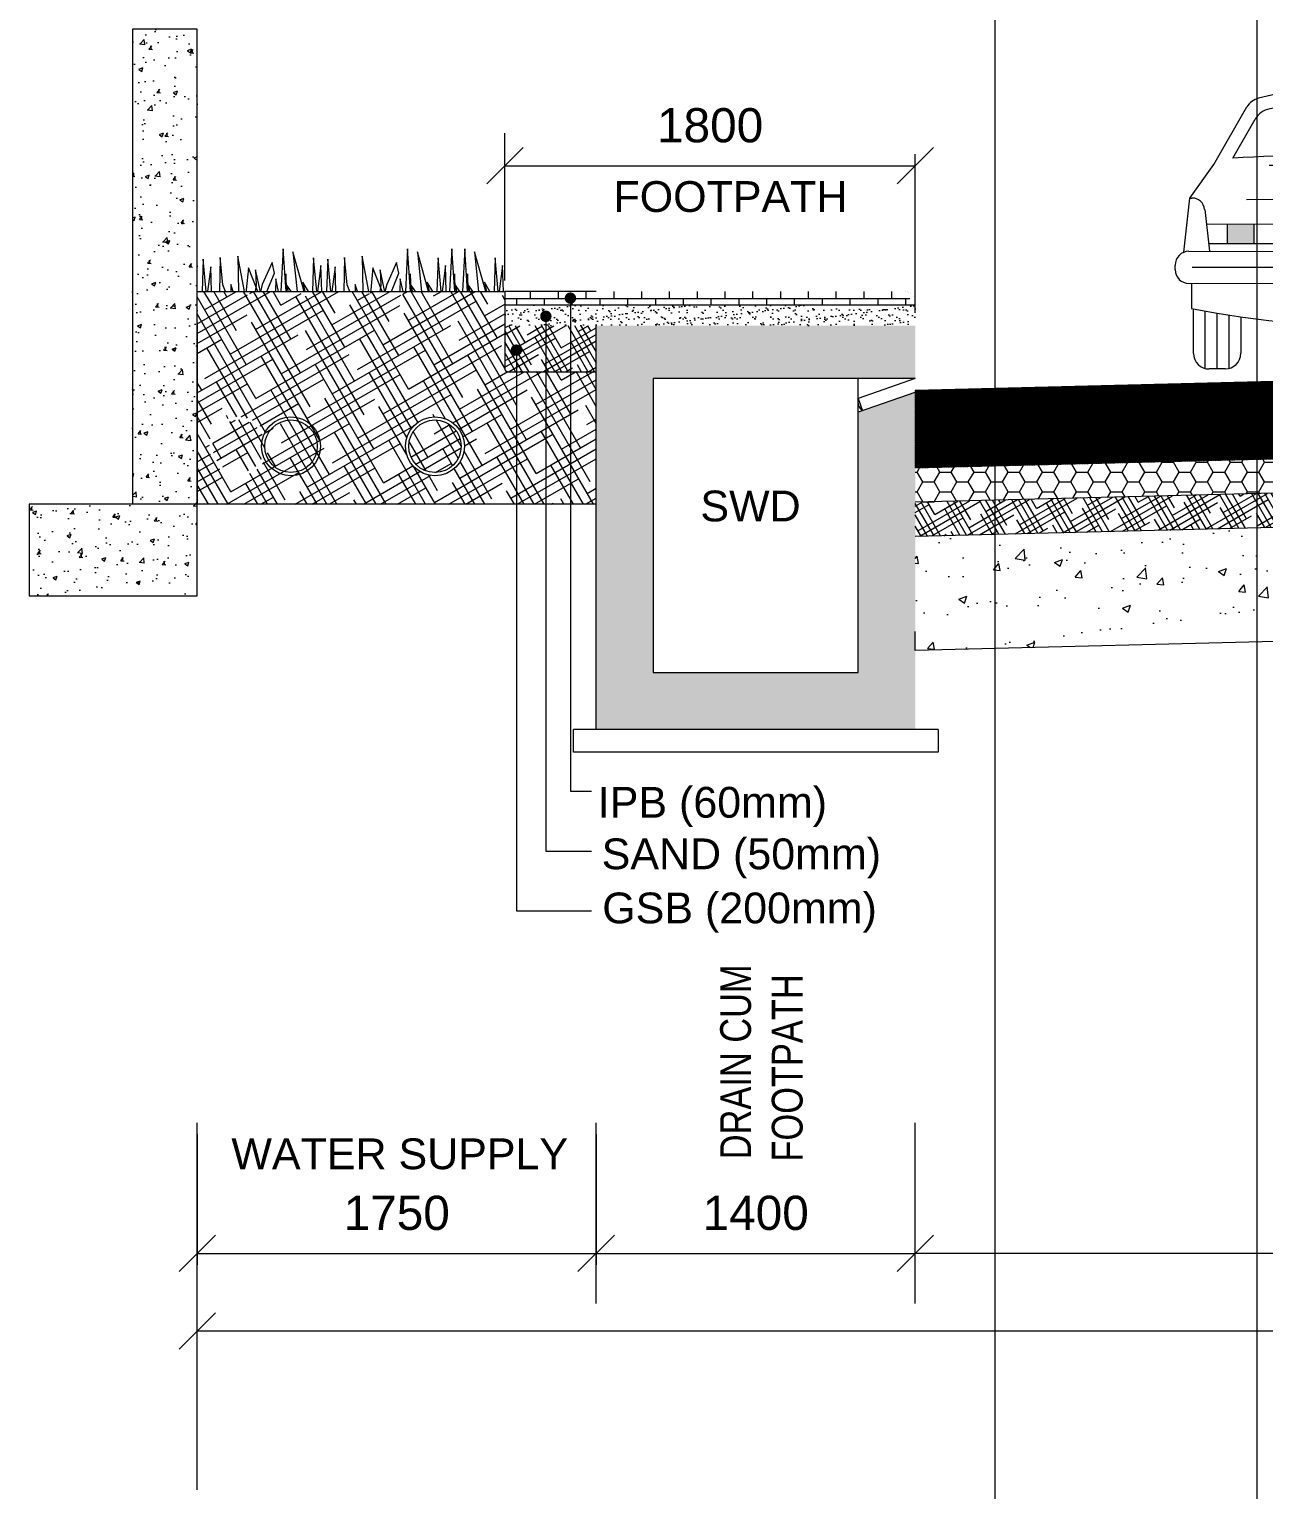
# Model space of a CAD drawing. Header units: inches. Extents: x 1863003 to 1881330, y 133141 to 515800.
# Drawn here: x 1865005 to 1870421, y 283958 to 290366 of the extents above; entities that cross this region are included whole.
import ezdxf

# ---------------------------------------------------------------- set-up
doc = ezdxf.new("R2010")
doc.units = ezdxf.units.IN
doc.header["$MEASUREMENT"] = 0
doc.layers.get('0').update_dxf_attribs({"color": 4, "linetype": 'ELEC_LINE', "lineweight": 13})
doc.layers.get('Defpoints').update_dxf_attribs({"lineweight": 13})
for name, color, linetype, lineweight in [('DIM', 7, 'Continuous', 13), ('DIMEN', 7, 'Continuous', 13), ('HATCH', 252, 'Continuous', 13)]:
    doc.layers.add(name, color=color, linetype=linetype, lineweight=lineweight)
doc.styles.add('ARIAL', font='arial.ttf')
doc.styles.get("Standard").update_dxf_attribs({"font": 'romans.shx'})
doc.linetypes.add('ELEC_LINE', pattern='A,12.7,-5.08,["EL",Standard,S=2.54,R=0,X=-2.54,Y=-1.27],-5.08', length=22.86)
doc.dimstyles.get("Standard").update_dxf_attribs({"dimtxt": 180, "dimasz": 160, "dimexe": 50, "dimexo": 50, "dimgap": 100, "dimtad": 1, "dimdec": 0, "dimzin": 0, "dimdsep": 46, "dimtxsty": 'ARIAL', "dimcen": 0.09, "dimclrd": 256, "dimclre": 256, "dimclrt": 256, "dimadec": 0, "dimazin": 0, "dimtm": 1e-09, "dimtfac": 1, "dimtdec": 0, "dimtofl": 0, "dimtmove": 0, "dimatfit": 3, "dimfxl": 0, "dimtolj": 1, "dimtzin": 0, "dimlwd": 9, "dimlwe": -1, "dimarcsym": 0})

# ---------------------------------------------------------------- blocks, each defined once
blk = doc.blocks.new('ca')
at = {"color": 8}
for p, q in [((-28.87, 25.62), (-23.64, 34.63)), ((28.87, 25.62), (23.64, 34.63)), ((-25.85, 26.63), (-22.36, 32.7)), ((25.85, 26.63), (22.36, 32.7)), ((-32.64, 20.39), (-28.87, 25.62)), ((-11.87, 25.46), (-20.19, 25.46)), ((-11.87, 25.46), (-13.81, 12.06)), ((0, 26.33), (-11.87, 25.46)), ((0, 26.33), (11.87, 25.46)), ((0, 21.14), (0, 26.33)), ((11.87, 25.46), (13.81, 12.06)), ((11.87, 25.46), (20.19, 25.46)), ((32.64, 20.39), (28.87, 25.62)), ((0, 21.14), (-10.62, 21.14)), ((0, 21.14), (10.62, 21.14)), ((-33.58, 11.92), (-32.64, 20.39)), ((-32.64, 20.39), (-32.28, 20.39)), ((-30.3, 18.62), (-29.57, 12.06)), ((-12.64, 20.11), (-23.75, 20.11)), ((0, 19.41), (0, 12.06)), ((12.64, 20.11), (23.75, 20.11)), ((30.3, 18.62), (29.57, 12.06)), ((32.64, 20.39), (32.28, 20.39)), ((33.58, 11.92), (32.64, 20.39)), ((-30.05, 16.33), (0, 16.33)), ((-26.76, 13.26), (-26.76, 16.33)), ((-22.56, 13.26), (-22.56, 16.33)), ((-17.19, 13.26), (-17.19, 16.33)), ((30.05, 16.33), (0, 16.33)), ((17.19, 13.26), (17.19, 16.33)), ((22.56, 13.26), (22.56, 16.33)), ((26.76, 13.26), (26.76, 16.33)), ((-32.79, 12.06), (0, 12.06)), ((-29.71, 13.26), (0, 13.26)), ((29.71, 13.26), (0, 13.26)), ((32.79, 12.06), (0, 12.06)), ((-34.95, 9.21), (-34.95, 9.91)), ((-32.26, 9.56), (0, 9.56)), ((32.26, 9.56), (0, 9.56)), ((34.95, 9.21), (34.95, 9.91)), ((-32.79, 7.05), (0, 7.05)), ((-32.41, 7.05), (-32.41, 3.13)), ((32.79, 7.05), (0, 7.05)), ((32.41, 7.05), (32.41, 3.13)), ((-6.6, 1.76), (-6.6, 6.69)), ((-6.6, 6.69), (0, 6.69)), ((6.6, 6.69), (0, 6.69)), ((6.6, 1.76), (6.6, 6.69)), ((-32.09, -3.91), (-32.09, 3.06)), ((-30.28, -6.26), (-30.28, 2.73)), ((-28.4, -6.35), (-28.4, 2.4)), ((28.4, -6.35), (28.4, 2.4)), ((30.28, -6.26), (30.28, 2.73)), ((32.09, -3.91), (32.09, 3.06)), ((-26.52, -6.26), (-26.52, 2.09)), ((-24.71, 1.81), (-24.71, -3.91)), ((0, 1.76), (-6.6, 1.76)), ((0, 1.76), (6.6, 1.76)), ((24.71, 1.81), (24.71, -3.91)), ((26.52, -6.26), (26.52, 2.09)), ((-27.15, -6.35), (-29.66, -6.35)), ((27.15, -6.35), (29.66, -6.35))]:
    blk.add_line(p, q, dxfattribs=at)
for centre, radius, start, end in [((0, -51.16), 89.85, 90, 104.0557), ((0, -51.16), 89.85, 75.9443, 90), ((-21.11, 33.15), 2.93, 104.0557, 149.858), ((-19.5, 31.06), 3.3, 100.1965, 150.1888), ((0, -77.34), 113.45, 90, 100.1965), ((0, -77.34), 113.45, 79.8035, 90), ((19.5, 31.06), 3.3, 29.8112, 79.8035), ((21.11, 33.15), 2.93, 30.142, 75.9443), ((0, -444.78), 472.11, 90, 93.1382), ((0, -444.78), 472.11, 86.8618, 90), ((-32.28, 18.4), 1.99, 6.3627, 90), ((32.28, 18.4), 1.99, 90, 173.6373), ((-32.79, 9.91), 2.16, 90, 180), ((32.79, 9.91), 2.16, 0, 90), ((-32.79, 9.21), 2.16, 180, 270), ((32.79, 9.21), 2.16, 270, 0), ((0, 169.59), 169.59, 258.9833, 270), ((0, 169.59), 169.59, 270, 281.0167), ((-29.66, -3.91), 2.44, 180, 270), ((-27.15, -3.91), 2.44, 270, 0), ((27.15, -3.91), 2.44, 180, 270), ((29.66, -3.91), 2.44, 270, 0)]:
    blk.add_arc(centre, radius, start, end, dxfattribs=at)
for points in [[(-22.56, 13.26), (-22.56, 16.33), (-26.76, 13.26), (-26.76, 16.33)], [(22.56, 13.26), (22.56, 16.33), (26.76, 13.26), (26.76, 16.33)]]:
    blk.add_solid(points, dxfattribs=at)
blk = doc.blocks.new('_Oblique')
at = {"color": 0, "linetype": 'ByBlock', "lineweight": -2}
blk.add_line((-0.5, -0.5), (0.5, 0.5), dxfattribs=at)
blk = doc.blocks.new('*D161')
at = {"layer": 'Defpoints', "color": 0, "ltscale": 0.02}
for p in [(1868892.3, 284995.3), (1868892.3, 284995.3), (1875892.3, 284995.3)]:
    blk.add_point(p, dxfattribs=at)
at = {"layer": 'DIMEN', "lineweight": 9, "ltscale": 0.02}
blk.add_line((1875892.3, 284995.3), (1868892.3, 284995.3), dxfattribs=at)
at = {"layer": 'DIMEN', "lineweight": 9, "ltscale": 0.02, "xscale": 160, "yscale": 160, "zscale": 160, "rotation": 180}
blk.add_blockref('_Oblique', (1868892.3, 284995.3), dxfattribs=at)
at = {"layer": 'DIMEN', "lineweight": 9, "ltscale": 0.02, "xscale": 160, "yscale": 160, "zscale": 160}
blk.add_blockref('_Oblique', (1875892.3, 284995.3), dxfattribs=at)
at = {"layer": 'DIMEN', "ltscale": 0.02, "insert": (1872392.3, 285172.9), "char_height": 150, "attachment_point": 5, "style": 'ARIAL'}
blk.add_mtext('\\A1;7.0m CARRIAGEWAY', dxfattribs=at)
blk = doc.blocks.new('*D162')
at = {"layer": 'Defpoints', "color": 0, "ltscale": 0.02}
for p in [(1867492.3, 284995.3), (1868892.3, 284995.3), (1868892.3, 284995.3)]:
    blk.add_point(p, dxfattribs=at)
at = {"layer": 'DIMEN', "lineweight": 9, "ltscale": 0.02}
blk.add_line((1867492.3, 284995.3), (1868892.3, 284995.3), dxfattribs=at)
at = {"layer": 'DIMEN', "lineweight": 9, "ltscale": 0.02, "xscale": 160, "yscale": 160, "zscale": 160, "rotation": 180}
blk.add_blockref('_Oblique', (1867492.3, 284995.3), dxfattribs=at)
at = {"layer": 'DIMEN', "lineweight": 9, "ltscale": 0.02, "xscale": 160, "yscale": 160, "zscale": 160}
blk.add_blockref('_Oblique', (1868892.3, 284995.3), dxfattribs=at)
at = {"layer": 'DIMEN', "ltscale": 0.02, "insert": (1868192.3, 285171.9), "char_height": 150, "attachment_point": 5, "style": 'ARIAL'}
blk.add_mtext('\\A1;1400', dxfattribs=at)
blk = doc.blocks.new('*D163')
at = {"layer": 'Defpoints', "color": 0, "ltscale": 0.02}
for p in [(1879742.3, 284655), (1865742.3, 284477.4), (1879742.3, 284477.4)]:
    blk.add_point(p, dxfattribs=at)
at = {"layer": 'DIMEN', "ltscale": 0.02}
for p, q in [((1865742.3, 284527.4), (1865742.3, 284705)), ((1879742.3, 284527.4), (1879742.3, 284705))]:
    blk.add_line(p, q, dxfattribs=at)
at = {"layer": 'DIMEN', "lineweight": 9, "ltscale": 0.02}
blk.add_line((1865742.3, 284655), (1879742.3, 284655), dxfattribs=at)
at = {"layer": 'DIMEN', "lineweight": 9, "ltscale": 0.02, "xscale": 160, "yscale": 160, "zscale": 160, "rotation": 180}
blk.add_blockref('_Oblique', (1865742.3, 284655), dxfattribs=at)
at = {"layer": 'DIMEN', "lineweight": 9, "ltscale": 0.02, "xscale": 160, "yscale": 160, "zscale": 160}
blk.add_blockref('_Oblique', (1879742.3, 284655), dxfattribs=at)
at = {"layer": 'DIMEN', "ltscale": 0.02, "insert": (1872392.3, 284832.7), "char_height": 150, "attachment_point": 5, "style": 'ARIAL'}
blk.add_mtext('\\A1;14000 ROW', dxfattribs=at)
blk = doc.blocks.new('*D166')
at = {"layer": 'Defpoints', "color": 0, "ltscale": 0.02}
for p in [(1865742.3, 285567.5), (1867492.3, 285567.5), (1867492.3, 284995.3)]:
    blk.add_point(p, dxfattribs=at)
at = {"layer": 'DIMEN', "ltscale": 0.02}
for p, q in [((1865742.3, 285517.5), (1865742.3, 284945.3)), ((1867492.3, 285517.5), (1867492.3, 284945.3))]:
    blk.add_line(p, q, dxfattribs=at)
at = {"layer": 'DIMEN', "lineweight": 9, "ltscale": 0.02}
blk.add_line((1865742.3, 284995.3), (1867492.3, 284995.3), dxfattribs=at)
at = {"layer": 'DIMEN', "lineweight": 9, "ltscale": 0.02, "xscale": 160, "yscale": 160, "zscale": 160, "rotation": 180}
blk.add_blockref('_Oblique', (1865742.3, 284995.3), dxfattribs=at)
at = {"layer": 'DIMEN', "lineweight": 9, "ltscale": 0.02, "xscale": 160, "yscale": 160, "zscale": 160}
blk.add_blockref('_Oblique', (1867492.3, 284995.3), dxfattribs=at)
at = {"layer": 'DIMEN', "ltscale": 0.02, "insert": (1866617.3, 285171.9), "char_height": 150, "attachment_point": 5, "style": 'ARIAL'}
blk.add_mtext('\\A1;1750', dxfattribs=at)
blk = doc.blocks.new('*D328')
at = {"layer": 'Defpoints', "color": 0, "ltscale": 0.02}
for p in [(1868892.3, 289766.9), (1867092.3, 289666.2), (1868892.3, 289666.2)]:
    blk.add_point(p, dxfattribs=at)
at = {"layer": 'DIMEN', "ltscale": 0.02}
for p, q in [((1867092.3, 289716.2), (1867092.3, 289816.9)), ((1868892.3, 289716.2), (1868892.3, 289816.9))]:
    blk.add_line(p, q, dxfattribs=at)
at = {"layer": 'DIMEN', "lineweight": 9, "ltscale": 0.02}
blk.add_line((1867092.3, 289766.9), (1868892.3, 289766.9), dxfattribs=at)
at = {"layer": 'DIMEN', "lineweight": 9, "ltscale": 0.02, "xscale": 160, "yscale": 160, "zscale": 160, "rotation": 180}
blk.add_blockref('_Oblique', (1867092.3, 289766.9), dxfattribs=at)
at = {"layer": 'DIMEN', "lineweight": 9, "ltscale": 0.02, "xscale": 160, "yscale": 160, "zscale": 160}
blk.add_blockref('_Oblique', (1868892.3, 289766.9), dxfattribs=at)
at = {"layer": 'DIMEN', "ltscale": 0.02, "insert": (1867992.3, 289943.5), "char_height": 150, "attachment_point": 5, "style": 'ARIAL'}
blk.add_mtext('\\A1;1800', dxfattribs=at)

msp = doc.modelspace()

# ---------------------------------------------------------------- hatches: boundary and pattern name
at = {"layer": 'DIM', "linetype": 'Continuous'}
h = msp.add_hatch(dxfattribs=at)
h.set_pattern_fill('AR-CONC')
h.set_pattern_definition([(50, (2550, -223248.35), (182.184669, -15.939086), [19.05, -209.55]), (355, (2550, -223248.35), (-35.243421, 191.056845), [15.24, -167.640584]), (100.451445, (2565.18, -223249.68), (146.941247, 175.117752), [16.190009, -178.090245]), (46.1842, (2550, -223197.55), (271.07904, -42.042328), [28.575, -314.325]), (96.635558, (2572.6, -223201.05), (237.404134, 247.426125), [24.285023, -267.13561]), (351.184151, (2550, -223197.55), (237.404134, 247.426125), [22.859967, -251.45973]), (21, (2575.4, -223210.25), (151.614391, -102.265198), [19.05, -209.55]), (326, (2575.4, -223210.25), (61.802028, 184.187966), [15.24, -167.64]), (71.451445, (2588.03, -223218.77), (213.41642, 81.922769), [16.190009, -178.089938]), (37.5, (2550, -223248.35), (3.0886033, 84.5550389), [0, -165.608, 0, -170.18, 0, -168.275]), (7.5, (2550, -223248.35), (66.8196625, 100.180575), [0, -97.028, 0, -161.798, 0, -64.135]), (327.5, (2493.36, -223248.35), (135.5905952, -5.728744), [0, -63.5, 0, -198.12, 0, -262.89]), (317.5, (2467.96, -223248.35), (148.1291814, 25.426491), [0, -82.55, 0, -131.572, 0, -186.69])])
h.paths.add_polyline_path([(1865742.3, 288281.8), (1865004.8, 288281.8), (1865004.8, 287879.4), (1865742.3, 287879.4)])
h.paths.add_polyline_path([(1865742.3, 290365.8), (1865457.8, 290365.8), (1865457.8, 288281.8), (1865742.3, 288281.8)])
at = {"layer": 'DIM', "linetype": 'Continuous', "ltscale": 0.02}
h = msp.add_hatch(dxfattribs=at)
h.set_pattern_fill('HOUND', color=31, scale=600, angle=30, style=0)
h.set_pattern_definition([(30, (0, -223248.348), (111.1538106, 107.47595264), [600, -300]), (120, (0, -223248.348), (42.52404736, -148.6538106), [600, -300])])
h.paths.add_polyline_path([(1866053.9, 288536.2, -1), (1865795.5, 288536.2, -1)], flags=16)
h.paths.add_polyline_path([(1866039.9, 288536.2, -1), (1865809.5, 288536.2, -1)], flags=0)
h.paths.add_polyline_path([(1866914.2, 288536.2, -1), (1866655.7, 288536.2, -1)], flags=16)
h.paths.add_polyline_path([(1866900.2, 288536.2, -1), (1866669.7, 288536.2, -1)], flags=0)
edge = h.paths.add_edge_path()
edge.add_line((1865742.3, 289215.7), (1865742.3, 288281.8))
edge.add_line((1865742.3, 288281.8), (1867492.3, 288281.8))
edge.add_line((1867492.3, 288281.8), (1867492.3, 288864.3))
edge.add_line((1867492.3, 288864.3), (1867102.3, 288864.3))
edge.add_arc((1867102.3, 288874.3), 10, 180, 270, ccw=False)
edge.add_line((1867092.3, 288874.3), (1867092.3, 289073.3))
edge.add_line((1867092.3, 289073.3), (1867092.3, 289215.7))
edge.add_line((1867092.3, 289215.7), (1867015.5, 289215.7))
edge.add_line((1867015.5, 289215.7), (1867015.3, 289212.2))
edge.add_line((1867015.3, 289212.2), (1867014.6, 289215.7))
edge.add_line((1867014.6, 289215.7), (1866986.3, 289215.7))
edge.add_line((1866986.3, 289215.7), (1866985.7, 289197.2))
edge.add_line((1866985.7, 289197.2), (1866960.1, 289215.7))
edge.add_line((1866960.1, 289215.7), (1866906.3, 289215.7))
edge.add_line((1866906.3, 289215.7), (1866907.7, 289212.1))
edge.add_line((1866907.7, 289212.1), (1866896.5, 289215.7))
edge.add_line((1866896.5, 289215.7), (1866781.8, 289215.7))
edge.add_line((1866781.8, 289215.7), (1866777.8, 289187.6))
edge.add_line((1866777.8, 289187.6), (1866768.2, 289215.7))
edge.add_line((1866768.2, 289215.7), (1866740.9, 289215.7))
edge.add_line((1866740.9, 289215.7), (1866741, 289201.6))
edge.add_line((1866741, 289201.6), (1866733.3, 289215.7))
edge.add_line((1866733.3, 289215.7), (1866677.2, 289215.7))
edge.add_line((1866677.2, 289215.7), (1866676.7, 289194.8))
edge.add_line((1866676.7, 289194.8), (1866667.5, 289215.7))
edge.add_line((1866667.5, 289215.7), (1866648.3, 289215.7))
edge.add_line((1866648.3, 289215.7), (1866635.7, 289173.3))
edge.add_line((1866635.7, 289173.3), (1866634.5, 289215.7))
edge.add_line((1866634.5, 289215.7), (1866547.5, 289215.7))
edge.add_line((1866547.5, 289215.7), (1866549, 289208.5))
edge.add_line((1866549, 289208.5), (1866547, 289215.7))
edge.add_line((1866547, 289215.7), (1866500.8, 289215.7))
edge.add_line((1866500.8, 289215.7), (1866502.5, 289199.5))
edge.add_line((1866502.5, 289199.5), (1866491, 289215.7))
edge.add_line((1866491, 289215.7), (1866252.1, 289215.7))
edge.add_line((1866252.1, 289215.7), (1866251.9, 289211.6))
edge.add_line((1866251.9, 289211.6), (1866251, 289215.7))
edge.add_line((1866251, 289215.7), (1866217.3, 289215.7))
edge.add_line((1866217.3, 289215.7), (1866216.6, 289193.7))
edge.add_line((1866216.6, 289193.7), (1866186.1, 289215.7))
edge.add_line((1866186.1, 289215.7), (1866122.1, 289215.7))
edge.add_line((1866122.1, 289215.7), (1866123.7, 289211.5))
edge.add_line((1866123.7, 289211.5), (1866110.4, 289215.7))
edge.add_line((1866110.4, 289215.7), (1865973.9, 289215.7))
edge.add_line((1865973.9, 289215.7), (1865969.1, 289182.3))
edge.add_line((1865969.1, 289182.3), (1865957.7, 289215.7))
edge.add_line((1865957.7, 289215.7), (1865925.2, 289215.7))
edge.add_line((1865925.2, 289215.7), (1865925.2, 289198.9))
edge.add_line((1865925.2, 289198.9), (1865916.1, 289215.7))
edge.add_line((1865916.1, 289215.7), (1865849.3, 289215.7))
edge.add_line((1865849.3, 289215.7), (1865848.8, 289190.8))
edge.add_line((1865848.8, 289190.8), (1865837.8, 289215.7))
edge.add_line((1865837.8, 289215.7), (1865814.9, 289215.7))
edge.add_line((1865814.9, 289215.7), (1865799.9, 289165.3))
edge.add_line((1865799.9, 289165.3), (1865798.5, 289215.7))
edge.add_line((1865798.5, 289215.7), (1865742.3, 289215.7))
at = {"layer": 'DIM', "linetype": 'Continuous'}
h = msp.add_hatch(dxfattribs=at)
h.set_pattern_fill('AR-BRSTD', scale=0.6)
h.set_pattern_definition([(0, (0, -223105.96), (0, 40.64508), []), (90, (0, -223105.96), (-60.96, 40.64508), [40.64508, -40.64508])])
h.paths.add_polyline_path([(1868892.3, 289155.7), (1868842.3, 289215.7), (1867092.3, 289215.7), (1867092.3, 289155.7)])
h = msp.add_hatch(dxfattribs=at)
h.set_pattern_fill('AR-SAND')
h.set_pattern_definition([(37.5, (0, -223105.96), (-1.6000313, 48.9413237), [0, -38.608, 0, -43.18, 0, -41.275]), (7.5, (0, -223105.96), (44.9523283, 71.68251), [0, -20.828, 0, -34.798, 0, -13.335]), (327.5, (-31.24, -223105.96), (79.099237, 0.1437185), [0, -12.7, 0, -45.72, 0, -59.69]), (317.5, (-31.24, -223105.96), (76.3556452, 22.2929323), [0, -6.35, 0, -29.972, 0, -34.29])])
h.paths.add_polyline_path([(1868892.3, 289065.7), (1868892.3, 289155.7), (1867092.3, 289155.7), (1867092.3, 289065.7)])
at = {"layer": 'DIM', "linetype": 'Continuous', "ltscale": 0.02}
h = msp.add_hatch(dxfattribs=at)
h.set_pattern_fill('HOUND', color=130, scale=400, angle=30, style=0)
h.set_pattern_definition([(30, (0, -223107.088), (74.10254038, 71.6506351), [400, -200]), (120, (0, -223107.088), (28.3493649, -99.10254038), [400, -200])])
h.paths.add_polyline_path([(1867492.3, 288864.5), (1867492.3, 289064.5), (1867092.3, 289064.5), (1867092.3, 289035.7), (1867092.3, 288864.5)])
at = {"layer": 'DIM', "linetype": 'Continuous'}
h = msp.add_hatch(dxfattribs=at)
h.set_pattern_fill('AR-CONC', scale=10)
h.set_pattern_definition([(50, (0, 150817.3), (71.7260183, -6.2752135), [7.5, -82.5]), (355, (0, 150817.3), (-13.8751334, 75.2192134), [6, -66]), (100.4514445, (5.98, 150816.78), (57.8508847, 68.943999), [6.3740192, -70.1142112]), (46.1842, (0, 150837.3), (106.724133, -16.551928), [11.25, -123.75]), (96.6356355, (8.89, 150835.92), (93.4661946, 97.41186), [9.561034, -105.171376]), (351.184164, (0, 150837.3), (93.4661945, 97.41186), [9, -99]), (21, (10, 150832.3), (59.6907052, -40.261889), [7.5, -82.5]), (326, (10, 150832.3), (24.3315332, 72.5150045), [6, -66]), (71.4514447, (14.974, 150828.945), (84.0222377, 32.2531153), [6.374019, -70.1142112]), (37.5, (0, 150817.3), (1.21598553, 33.2893854), [0, -65.2, 0, -67, 0, -66.25]), (7.5, (0, 150817.3), (26.30695374, 39.4411712), [0, -38.2, 0, -63.7, 0, -25.25]), (327.5, (-22.3, 150817.3), (53.3822436, -2.25548717), [0, -25, 0, -78, 0, -103.5]), (317.5, (-32.3, 150817.3), (58.3186169, 10.0104982), [0, -32.5, 0, -51.8, 0, -73.5])])
h.paths.add_polyline_path([(1867492.3, 287293.8), (1868892.3, 287293.8), (1868892.3, 288773.3), (1868642.3, 288685.1), (1868642.3, 287543.8), (1867742.3, 287543.8), (1867742.3, 288833.4), (1868892.3, 288833.4), (1868892.3, 289065.7), (1867492.3, 289065.7)])
at = {"layer": 'DIM', "linetype": 'Continuous', "ltscale": 0.02}
h = msp.add_hatch(dxfattribs=at)
h.set_pattern_fill('HONEY', color=31, scale=400, style=0)
h.set_pattern_definition([(0, (0, -223398.348), (75, 43.3012702), [50, -100]), (120, (0, -223398.348), (-75, 43.3012702), [50, -100]), (60, (0, -223398.348), (2e-14, 86.6025404), [-100, 50])])
h.paths.add_polyline_path([(1868892.3, 288440.8), (1872392.3, 288528.3), (1872392.3, 288378.3), (1868892.3, 288290.7)])
h = msp.add_hatch(dxfattribs=at)
h.set_pattern_fill('HOUND', color=130, scale=400, angle=30, style=0)
h.set_pattern_definition([(30, (0, -223398.348), (74.10254038, 71.6506351), [400, -200]), (120, (0, -223398.348), (28.3493649, -99.10254038), [400, -200])])
h.paths.add_polyline_path([(1868892.3, 288290.7), (1872392.3, 288378.3), (1872392.3, 288228.2), (1868892.3, 288140.7)])
h = msp.add_hatch(dxfattribs=at)
h.set_pattern_fill('AR-CONC', scale=50, style=0)
h.set_pattern_definition([(50, (0, -223398.35), (358.63009, -31.376067), [37.5, -412.5]), (355, (0, -223398.35), (-69.37567, 376.09607), [30, -330]), (100.451444, (29.9, -223400.96), (289.254423, 344.719995), [31.870096, -350.571056]), (46.1842, (0, -223298.35), (533.62067, -82.75964), [56.25, -618.75]), (96.635635, (44.47, -223305.24), (467.33097, 487.0593), [47.80517, -525.85688]), (351.184164, (0, -223298.35), (467.33097, 487.0593), [45, -495]), (21, (50, -223323.35), (298.453526, -201.309445), [37.5, -412.5]), (326, (50, -223323.35), (121.657666, 362.57502), [30, -330]), (71.451445, (74.87, -223340.12), (420.11119, 161.265576), [31.870095, -350.571056]), (37.5, (0, -223398.35), (6.079928, 166.446927), [0, -326, 0, -335, 0, -331.25]), (7.5, (0, -223398.35), (131.534769, 197.205856), [0, -191, 0, -318.5, 0, -126.25]), (327.5, (-111.5, -223398.35), (266.911218, -11.277436), [0, -125, 0, -390, 0, -517.5]), (317.5, (-161.5, -223398.35), (291.593085, 50.05249), [0, -162.5, 0, -259, 0, -367.5])])
h.paths.add_polyline_path([(1868892.3, 288140.7), (1872392.3, 288228.2), (1872392.3, 287728.1), (1868892.3, 287640.5)])
at = {"layer": 'HATCH', "linetype": 'Continuous', "ltscale": 0.02}
h = msp.add_hatch(dxfattribs=at)
h.set_pattern_fill('ANSI31', color=141, scale=10)
h.set_pattern_definition([(45, (0, -223398.3478), (-0.8838834765, 0.8838834765), [])])
h.paths.add_polyline_path([(1868892.3, 288773.3), (1868892.3, 288780.9), (1872392.3, 288868.4), (1872392.3, 288528.3), (1868892.3, 288440.8)])

# ---------------------------------------------------------------- linework, layer by layer
at = {"color": 8, "linetype": 'Continuous', "ltscale": 0.02}
for p in [(1869242.3, 502880.9), (1870392.3, 502880.9)]:
    msp.add_xline(p, (0, 1), dxfattribs=at)
at = {"color": 66, "linetype": 'Continuous', "lineweight": 9, "ltscale": 0.25, "flags": 128}
for points in [[(1866131.5, 289215.7), (1866119, 289402.1), (1866109.4, 289215.7)], [(1866211.2, 289215.7), (1866162.1, 289388.7), (1866179.9, 289215.7)], [(1866677.4, 289215.7), (1866665, 289402.1), (1866655.4, 289215.7)], [(1866757.1, 289215.7), (1866708, 289388.7), (1866725.8, 289215.7)], [(1866871.5, 289215.7), (1866859.1, 289402.1), (1866849.5, 289215.7)], [(1866928.3, 289215.7), (1866915.8, 289402.1), (1866906.2, 289215.7)], [(1867008, 289215.7), (1866958.9, 289388.7), (1866976.7, 289215.7)], [(1865781.8, 289215.7), (1865768.7, 289357.3), (1865763.8, 289215.7)], [(1865804.3, 289215.7), (1865801.2, 289323.9), (1865787, 289215.7)], [(1865866.3, 289215.7), (1865854.5, 289244.9), (1865842.8, 289364.6), (1865839.8, 289215.7)], [(1865949.2, 289215.7), (1865920.2, 289370.5), (1865923.2, 289215.7)], [(1866007.3, 289215.7), (1865966.7, 289319.1), (1865957.2, 289221.7), (1865956.9, 289215.7)], [(1866048, 289215.7), (1866080.4, 289294.8), (1866070.5, 289341.6), (1866027.5, 289245.1), (1866018.9, 289213.6), (1865998.2, 289310.4), (1866001.2, 289243.1), (1865996.7, 289215.7)], [(1866266.1, 289215.7), (1866252.5, 289362.6), (1866247.4, 289215.7)], [(1866288.2, 289215.7), (1866285, 289329.1), (1866270.1, 289215.7)], [(1866327.7, 289215.7), (1866314.6, 289357.3), (1866309.7, 289215.7)], [(1866350.2, 289215.7), (1866347.2, 289323.9), (1866332.9, 289215.7)], [(1866412.2, 289215.7), (1866400.4, 289244.9), (1866388.8, 289364.6), (1866385.7, 289215.7)], [(1866495.1, 289215.7), (1866466.1, 289370.5), (1866469.1, 289215.7)], [(1866553.2, 289215.7), (1866512.7, 289319.1), (1866503.1, 289221.7), (1866502.8, 289215.7)], [(1866593.9, 289215.7), (1866626.3, 289294.8), (1866616.4, 289341.6), (1866573.5, 289245.1), (1866564.8, 289213.6), (1866544.1, 289310.4), (1866547.2, 289243.1), (1866542.7, 289215.7)], [(1866812, 289215.7), (1866798.4, 289362.6), (1866793.4, 289215.7)], [(1866834.1, 289215.7), (1866831, 289329.1), (1866816, 289215.7)], [(1867062.9, 289215.7), (1867049.3, 289362.6), (1867044.2, 289215.7)], [(1867085, 289215.7), (1867081.8, 289329.1), (1867066.9, 289215.7)], [(1866099.2, 289215.7), (1866087, 289271.1), (1866085.4, 289215.7)], [(1866129.2, 289249.2), (1866130.7, 289292), (1866132.8, 289215.7)], [(1866229.6, 289215.7), (1866205.4, 289255.7), (1866213.8, 289215.7)], [(1866645.2, 289215.7), (1866632.9, 289271.1), (1866631.3, 289215.7)], [(1866675.1, 289249.2), (1866676.7, 289292), (1866678.7, 289215.7)], [(1866775.5, 289215.7), (1866751.3, 289255.7), (1866759.7, 289215.7)], [(1866869.3, 289249.2), (1866870.8, 289292), (1866872.9, 289215.7)], [(1866926, 289249.2), (1866927.5, 289292), (1866929.6, 289215.7)], [(1867026.4, 289215.7), (1867002.2, 289255.7), (1867010.6, 289215.7)], [(1865899.6, 289215.7), (1865889.4, 289245.7), (1865889.5, 289215.7)], [(1866154.3, 289215.7), (1866135.4, 289242.4), (1866139.3, 289215.7)], [(1866445.5, 289215.7), (1866435.3, 289245.7), (1866435.5, 289215.7)], [(1866700.2, 289215.7), (1866681.3, 289242.4), (1866685.3, 289215.7)], [(1866894.4, 289215.7), (1866875.5, 289242.4), (1866879.4, 289215.7)], [(1866951.1, 289215.7), (1866932.2, 289242.4), (1866936.1, 289215.7)]]:
    msp.add_lwpolyline(points, dxfattribs=at)
at = {"color": 7, "linetype": 'Continuous', "ltscale": 0.02, "const_width": 0.2}
msp.add_lwpolyline([(1867092.3, 289215.7), (1868842.3, 289215.7, -0.414214), (1868892.3, 289165.7), (1868892.3, 287293.8)], format="xyb", dxfattribs=at)
msp.add_lwpolyline([(1868892.3, 289065.7), (1867092.3, 289065.7)], dxfattribs=at)
at = {"color": 7, "linetype": 'Continuous', "ltscale": 0.02}
for points in [[(1867492.3, 287293.8), (1867492.3, 289065.7)], [(1867742.3, 288833.4), (1867742.3, 287543.8), (1868642.3, 287543.8), (1868642.3, 288833.4)], [(1868892.3, 288833.4), (1867742.3, 288833.4)], [(1867392.3, 287193.8), (1867392.3, 287293.8)], [(1868992.3, 287293.8), (1867392.3, 287293.8)], [(1868992.3, 287293.8), (1868992.3, 287193.8)], [(1868992.3, 287193.8), (1867392.3, 287193.8)]]:
    msp.add_lwpolyline(points, dxfattribs=at)
at = {"color": 6, "linetype": 'Continuous', "ltscale": 0.02}
for points in [[(1872392.3, 288868.4), (1868892.3, 288780.9)], [(1872392.3, 288528.3), (1868892.3, 288440.8)], [(1872392.3, 288378.3), (1868892.3, 288290.7)], [(1872392.3, 288228.2), (1868892.3, 288140.7)], [(1872404.8, 287728.4), (1868892.3, 287640.5), (1868892.3, 287723.3)]]:
    msp.add_lwpolyline(points, dxfattribs=at)
at = {"color": 8, "linetype": 'Continuous', "ltscale": 0.02}
for points in [[(1865742.3, 283957.9), (1865742.3, 285567.5)], [(1867492.3, 284775.1), (1867492.3, 285567.5)], [(1868892.3, 284775.1), (1868892.3, 285567.5)]]:
    msp.add_lwpolyline(points, dxfattribs=at)
at = {"layer": 'DIM', "color": 7, "linetype": 'Continuous'}
for points in [[(1865742.3, 288281.8), (1865742.3, 290365.8), (1865457.8, 290365.8), (1865457.8, 288281.8)], [(1865742.3, 289215.7), (1867092.3, 289215.7)], [(1867492.3, 289215.7), (1867092.3, 289215.7)], [(1868892.3, 289155.7), (1867092.3, 289155.7)], [(1865742.3, 289073.3), (1865742.3, 288281.8)], [(1868892.3, 288833.4), (1868642.3, 288745.1)], [(1868894.2, 288774), (1868642.3, 288685.1)], [(1868642.3, 288745.1), (1868661.2, 288691.7)], [(1865742.3, 288281.8), (1865004.8, 288281.8), (1865004.8, 287879.4), (1865742.3, 287879.4), (1865742.3, 288281.8)], [(1867492.3, 288281.8), (1865742.3, 288281.8)]]:
    msp.add_lwpolyline(points, dxfattribs=at)
at = {"layer": 'DIM', "color": 8, "linetype": 'Continuous'}
for points in [[(1867092.3, 289263.2), (1867092.3, 289909.3)], [(1868892.3, 289121.1), (1868892.3, 289767.2)]]:
    msp.add_lwpolyline(points, dxfattribs=at)
at = {"layer": 'DIM', "color": 7, "linetype": 'Continuous'}
msp.add_lwpolyline([(1867092.3, 289215.7), (1867092.3, 288873.1, 0.414214), (1867102.3, 288863.1), (1867492.3, 288863.1)], format="xyb", dxfattribs=at)
for centre, radius in [((1866153.3, 288536.2), 129.2), ((1866153.3, 288536.2), 115.2), ((1866784.9, 288536.2), 129.2), ((1866784.9, 288536.2), 115.2)]:
    msp.add_circle(centre, radius, dxfattribs=at)
msp.add_arc((1868691, 288732.3), 50.4, 165.21673, 233.66362, dxfattribs=at)

# ---------------------------------------------------------------- block references
at = {"layer": 'DIM', "color": 7, "linetype": 'Continuous', "xscale": 28.04577624273334, "yscale": 28.04577624273334, "zscale": 28.04577624273334, "rotation": 0.1542392016107282}
msp.add_blockref('ca', (1871013.3, 289055.5), dxfattribs=at)

# ---------------------------------------------------------------- texts
at = {"layer": 'DIMEN', "linetype": 'Continuous', "style": 'ARIAL'}
for s, p in [('FOOTPATH', (1867568.3, 289564.2)), ('SWD', (1867949.6, 288206.6)), ('IPB (60mm)', (1867499.5, 286906.6)), ('SAND (50mm)', (1867516.5, 286680.5)), ('GSB (200mm)', (1867519, 286443.1)), ('WATER SUPPLY', (1865891.8, 285364.5))]:
    msp.add_text(s, height=135, dxfattribs=at).set_placement(p)
at = {"layer": 'DIMEN', "linetype": 'Continuous', "style": 'ARIAL', "width": 0.8}
for s, p in [('DRAIN CUM', (1868171.4, 285408.1)), ('FOOTPATH', (1868397.9, 285398))]:
    msp.add_text(s, height=135, rotation=90, dxfattribs=at).set_placement(p)

# ---------------------------------------------------------------- dimensions: what is measured, and where the dimension line sits
at = {"layer": 'DIMEN', "ltscale": 0.02}
for p1, p2, distance, picture, middle in [((1867092.3, 289666.2), (1868892.3, 289666.2), 100.6, '*D328', (1867992.3, 289943.5)), ((1865742.3, 285567.5), (1867492.3, 285567.5), -572.2, '*D166', (1866617.3, 285171.9)), ((1867492.3, 284995.3), (1868892.3, 284995.3), 0, '*D162', (1868192.3, 285171.9))]:
    dim = msp.add_aligned_dim(p1=p1, p2=p2, distance=distance, dimstyle='Standard', override={"dimtxt": 150, "dimblk1": 'Oblique', "dimblk2": 'Oblique', "dimsah": 1}, dxfattribs=at)
    dim.commit()
    dim.dimension.update_dxf_attribs({"geometry": picture, "text_midpoint": middle})
dim = msp.add_aligned_dim(p1=(1875892.3, 284995.3), p2=(1868892.3, 284995.3), distance=0, text='7.0m CARRIAGEWAY', dimstyle='Standard', override={"dimtxt": 150, "dimblk1": 'Oblique', "dimblk2": 'Oblique', "dimsah": 1}, dxfattribs=at)
dim.commit()
dim.dimension.update_dxf_attribs({"geometry": '*D161', "text_midpoint": (1872392.3, 285172.9)})
dim = msp.add_linear_dim(base=(1879742.3, 284655), p1=(1865742.3, 284477.4), p2=(1879742.3, 284477.4), angle=0, text='<> ROW', dimstyle='Standard', override={"dimtxt": 150, "dimblk1": 'Oblique', "dimblk2": 'Oblique', "dimsah": 1}, dxfattribs=at)
dim.commit()
dim.dimension.update_dxf_attribs({"geometry": '*D163', "text_midpoint": (1872392.3, 284655), "dimtype": 161})

# ---------------------------------------------------------------- leaders
at = {"layer": 'DIMEN', "lineweight": 9, "ltscale": 0.02}
for points in [[(1867379.3, 289185.9), (1867379.3, 287022.7), (1867471.6, 287022.7)], [(1867271.6, 289106.2), (1867271.6, 286760.2), (1867471.6, 286760.2)], [(1867142.3, 288957.8), (1867142.3, 286497.7), (1867471.6, 286497.7)]]:
    msp.add_leader(points, dimstyle='Standard', override={"dimasz": 50, "dimldrblk": 'Dot'}, dxfattribs=at)

doc.saveas('drawing.dxf')
